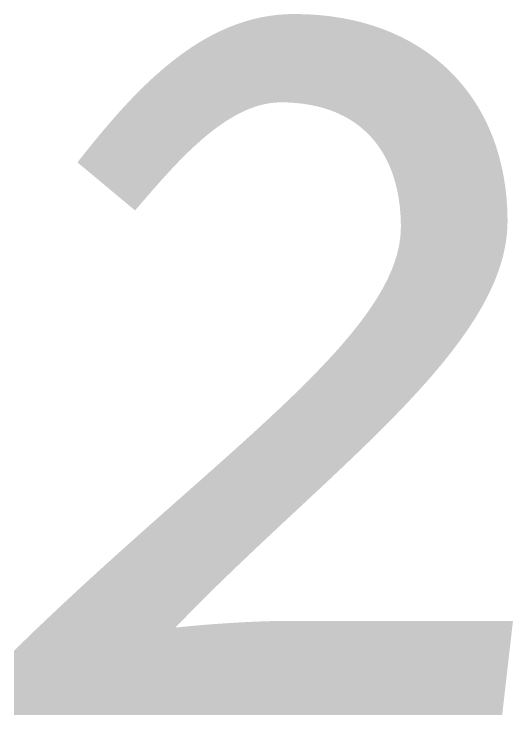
# Model space of a CAD drawing. Header units: inches. Extents: x 7740 to 83056, y -9304 to 75068.
# Drawn here: x 69045.595 to 69047.226, y 75065.85 to 75068.141 of the extents above; entities that cross this region are included whole.
import ezdxf

# ---------------------------------------------------------------- set-up
doc = ezdxf.new("R2010")
doc.units = ezdxf.units.IN
doc.header["$LTSCALE"] = 50
doc.header["$MEASUREMENT"] = 0
doc.layers.add('0-SHEET', color=7, linetype='Continuous')

msp = doc.modelspace()

# ---------------------------------------------------------------- hatches: boundary and pattern name
at = {"layer": '0-SHEET'}
h = msp.add_hatch(color=8, dxfattribs=at)
h.dxf.hatch_style = 2
edge = h.paths.add_edge_path()
edge.add_spline(control_points=[(69045.8028, 75067.6563), (69045.8028, 75067.6563), (69045.9909, 75067.4992), (69045.9909, 75067.4992), (69046.1134, 75067.6404), (69046.2851, 75067.8525), (69046.4671, 75067.8525), (69046.7277, 75067.8525), (69046.8595, 75067.6892), (69046.8595, 75067.4444), (69046.8595, 75067.0929), (69046.239, 75066.6912), (69045.5955, 75066.0601), (69045.5955, 75066.0601), (69045.5955, 75065.8498), (69045.5955, 75065.8498), (69045.5955, 75065.8498), (69047.1903, 75065.8498), (69047.1903, 75065.8498), (69047.1903, 75065.8498), (69047.2257, 75066.1575), (69047.2257, 75066.1575), (69047.2257, 75066.1575), (69046.4995, 75066.1575), (69046.4995, 75066.1575), (69046.3864, 75066.1575), (69046.239, 75066.148), (69046.1228, 75066.1355), (69046.6031, 75066.6377), (69047.208, 75067.0521), (69047.208, 75067.4632), (69047.208, 75067.8714), (69046.9349, 75068.1413), (69046.5111, 75068.1413), (69046.2098, 75068.1413), (69045.9881, 75067.8926), (69045.8028, 75067.6563)], knot_values=[0, 0, 0, 0, 1, 1, 1, 2, 2, 2, 3, 3, 3, 4, 4, 4, 5, 5, 5, 6, 6, 6, 7, 7, 7, 8, 8, 8, 9, 9, 9, 10, 10, 10, 11, 11, 11, 12, 12, 12, 12], degree=3, periodic=0)

doc.saveas('drawing.dxf')
